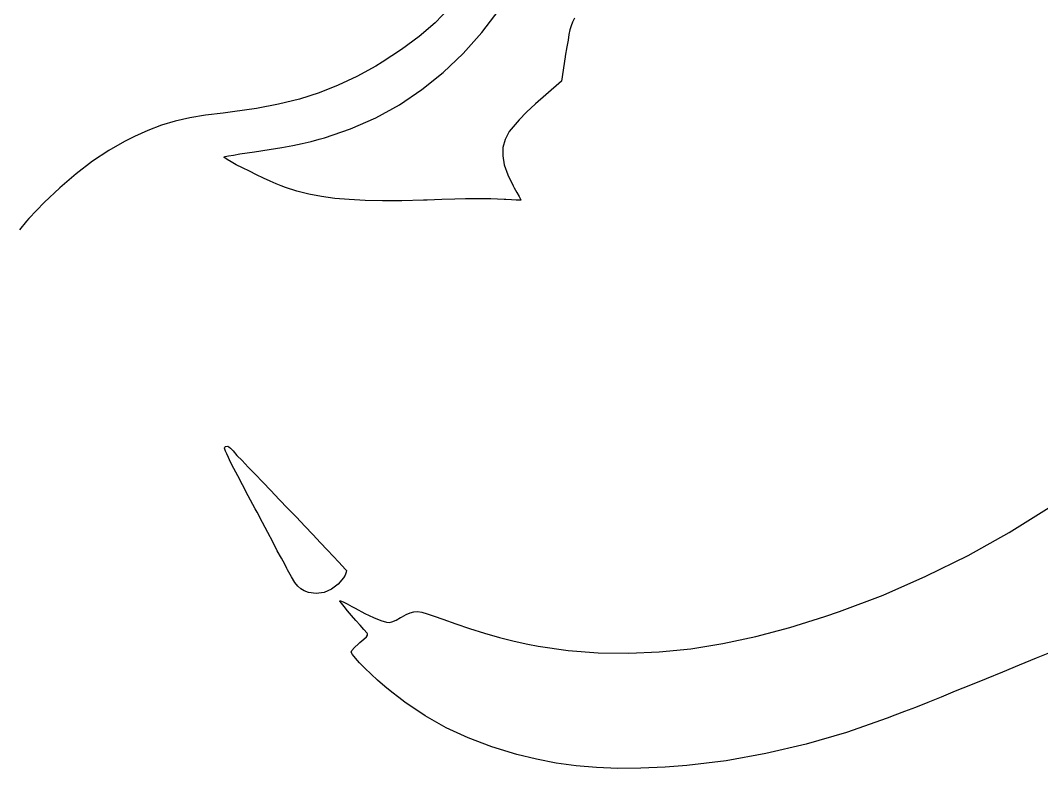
# Model space of a CAD drawing. Extents: x 9 to 342, y 7 to 196.
# Drawn here: x 310.704 to 314.877, y 170.455 to 173.512 of the extents above; entities that cross this region are included whole.
import ezdxf

# ---------------------------------------------------------------- set-up
doc = ezdxf.new("R2010")
doc.units = 0
doc.layers.add('BLACK', color=7, linetype='CONTINUOUS')

msp = doc.modelspace()

# ---------------------------------------------------------------- linework, layer by layer
at = {"layer": 'BLACK', "linetype": 'CONTINUOUS'}
for p, q in [((312.456, 173.562), (312.399, 173.503)), ((312.59, 173.463), (312.661, 173.556)), ((312.399, 173.503), (312.334, 173.447)), ((312.961, 173.505), (312.955, 173.49)), ((312.968, 173.522), (312.961, 173.505)), ((312.514, 173.378), (312.59, 173.463)), ((312.946, 173.455), (312.942, 173.432)), ((312.95, 173.474), (312.946, 173.455)), ((312.955, 173.49), (312.95, 173.474)), ((312.334, 173.447), (312.262, 173.393)), ((312.942, 173.432), (312.937, 173.404)), ((312.262, 173.393), (312.183, 173.342)), ((312.432, 173.3), (312.514, 173.378)), ((312.937, 173.404), (312.931, 173.367)), ((312.157, 173.326), (312.079, 173.284)), ((312.183, 173.342), (312.157, 173.326)), ((312.931, 173.364), (312.915, 173.264)), ((312.931, 173.367), (312.931, 173.364)), ((312.079, 173.284), (312.003, 173.248)), ((312.345, 173.23), (312.432, 173.3)), ((312.003, 173.248), (311.925, 173.217)), ((312.915, 173.264), (312.851, 173.208)), ((311.925, 173.217), (311.844, 173.191)), ((312.253, 173.168), (312.345, 173.23)), ((312.851, 173.208), (312.809, 173.171)), ((311.759, 173.17), (311.669, 173.152)), ((311.844, 173.191), (311.759, 173.17)), ((312.156, 173.115), (312.253, 173.168)), ((312.809, 173.171), (312.772, 173.137)), ((311.46, 173.125), (311.396, 173.114)), ((311.533, 173.134), (311.46, 173.125)), ((311.571, 173.139), (311.533, 173.134)), ((311.669, 173.152), (311.571, 173.139)), ((312.772, 173.137), (312.742, 173.106)), ((311.28, 173.084), (311.225, 173.063)), ((311.336, 173.101), (311.28, 173.084)), ((311.396, 173.114), (311.336, 173.101)), ((312.053, 173.069), (312.156, 173.115)), ((312.718, 173.078), (312.702, 173.058)), ((312.742, 173.106), (312.718, 173.078)), ((311.17, 173.038), (311.129, 173.018)), ((311.225, 173.063), (311.17, 173.038)), ((311.947, 173.033), (312.053, 173.069)), ((312.702, 173.058), (312.685, 173.026)), ((311.129, 173.018), (311.065, 172.981)), ((311.72, 172.985), (311.772, 172.993)), ((311.772, 172.993), (311.817, 173.002)), ((311.817, 173.002), (311.856, 173.01)), ((311.856, 173.01), (311.892, 173.018)), ((311.892, 173.018), (311.925, 173.027)), ((311.925, 173.027), (311.947, 173.033)), ((312.676, 172.993), (312.675, 172.959)), ((312.685, 173.026), (312.676, 172.993)), ((311.065, 172.981), (310.999, 172.937)), ((311.536, 172.954), (311.541, 172.956)), ((311.539, 172.951), (311.536, 172.954)), ((311.549, 172.944), (311.539, 172.951)), ((311.541, 172.956), (311.554, 172.959)), ((311.554, 172.959), (311.575, 172.962)), ((311.575, 172.962), (311.601, 172.967)), ((311.601, 172.967), (311.631, 172.971)), ((311.631, 172.971), (311.661, 172.976)), ((311.661, 172.976), (311.72, 172.985)), ((312.675, 172.959), (312.681, 172.922)), ((310.999, 172.937), (310.932, 172.885)), ((311.565, 172.935), (311.549, 172.944)), ((311.586, 172.923), (311.565, 172.935)), ((311.612, 172.91), (311.586, 172.923)), ((311.64, 172.896), (311.612, 172.91)), ((312.681, 172.922), (312.696, 172.881)), ((310.932, 172.885), (310.865, 172.829)), ((311.669, 172.882), (311.64, 172.896)), ((311.697, 172.868), (311.669, 172.882)), ((311.725, 172.855), (311.697, 172.868)), ((312.696, 172.881), (312.718, 172.837)), ((310.865, 172.829), (310.801, 172.768)), ((311.749, 172.845), (311.725, 172.855)), ((311.769, 172.837), (311.749, 172.845)), ((311.787, 172.83), (311.769, 172.837)), ((311.834, 172.815), (311.787, 172.83)), ((312.718, 172.837), (312.722, 172.829)), ((312.722, 172.829), (312.733, 172.809)), ((311.883, 172.803), (311.834, 172.815)), ((311.934, 172.793), (311.883, 172.803)), ((311.989, 172.785), (311.934, 172.793)), ((312.048, 172.78), (311.989, 172.785)), ((312.523, 172.783), (312.479, 172.782)), ((312.562, 172.783), (312.523, 172.783)), ((312.596, 172.783), (312.562, 172.783)), ((312.626, 172.783), (312.596, 172.783)), ((312.654, 172.782), (312.626, 172.783)), ((312.733, 172.809), (312.742, 172.793)), ((312.742, 172.793), (312.748, 172.782)), ((310.801, 172.768), (310.739, 172.703)), ((312.113, 172.776), (312.048, 172.78)), ((312.184, 172.775), (312.113, 172.776)), ((312.263, 172.775), (312.184, 172.775)), ((312.351, 172.778), (312.263, 172.775)), ((312.367, 172.778), (312.351, 172.778)), ((312.427, 172.78), (312.367, 172.778)), ((312.479, 172.782), (312.427, 172.78)), ((312.681, 172.78), (312.654, 172.782)), ((312.688, 172.78), (312.681, 172.78)), ((312.711, 172.779), (312.688, 172.78)), ((312.73, 172.778), (312.711, 172.779)), ((312.744, 172.778), (312.73, 172.778)), ((312.749, 172.778), (312.744, 172.778)), ((312.748, 172.782), (312.749, 172.778)), ((310.739, 172.703), (310.729, 172.692)), ((310.729, 172.692), (310.7, 172.657)), ((311.538, 171.765), (311.539, 171.768)), ((311.539, 171.76), (311.538, 171.765)), ((311.539, 171.768), (311.541, 171.77)), ((311.542, 171.752), (311.539, 171.76)), ((311.541, 171.77), (311.542, 171.771)), ((311.542, 171.771), (311.552, 171.772)), ((311.547, 171.741), (311.542, 171.752)), ((311.554, 171.726), (311.547, 171.741)), ((311.552, 171.772), (311.556, 171.77)), ((311.556, 171.77), (311.562, 171.764)), ((311.562, 171.764), (311.573, 171.753)), ((311.573, 171.753), (311.589, 171.735)), ((311.563, 171.707), (311.554, 171.726)), ((311.576, 171.682), (311.563, 171.707)), ((311.589, 171.735), (311.61, 171.714)), ((311.61, 171.714), (311.635, 171.687)), ((311.592, 171.651), (311.576, 171.682)), ((311.635, 171.687), (311.664, 171.658)), ((311.664, 171.658), (311.695, 171.625)), ((311.612, 171.614), (311.592, 171.651)), ((311.695, 171.625), (311.728, 171.591)), ((311.635, 171.57), (311.612, 171.614)), ((311.728, 171.591), (311.762, 171.555)), ((311.663, 171.517), (311.635, 171.57)), ((311.762, 171.555), (311.797, 171.518)), ((311.671, 171.503), (311.663, 171.517)), ((311.693, 171.461), (311.671, 171.503)), ((311.797, 171.518), (311.832, 171.482)), ((314.745, 171.42), (314.909, 171.522)), ((311.715, 171.42), (311.693, 171.461)), ((311.832, 171.482), (311.866, 171.446)), ((311.735, 171.381), (311.715, 171.42)), ((311.866, 171.446), (311.899, 171.411)), ((311.899, 171.411), (311.93, 171.378)), ((314.577, 171.326), (314.745, 171.42)), ((311.754, 171.345), (311.735, 171.381)), ((311.93, 171.378), (311.958, 171.349)), ((311.771, 171.315), (311.754, 171.345)), ((311.958, 171.349), (311.983, 171.322)), ((314.405, 171.241), (314.577, 171.326)), ((311.784, 171.29), (311.771, 171.315)), ((311.793, 171.273), (311.784, 171.29)), ((311.983, 171.322), (312.004, 171.3)), ((312.004, 171.3), (312.02, 171.282)), ((312.02, 171.282), (312.031, 171.27)), ((311.796, 171.267), (311.793, 171.273)), ((311.812, 171.238), (311.796, 171.267)), ((312.031, 171.246), (312.024, 171.235)), ((312.031, 171.27), (312.037, 171.265)), ((312.036, 171.258), (312.031, 171.246)), ((312.037, 171.264), (312.036, 171.258)), ((312.037, 171.265), (312.037, 171.264)), ((314.23, 171.164), (314.405, 171.241)), ((311.825, 171.216), (311.812, 171.238)), ((311.838, 171.201), (311.825, 171.216)), ((311.85, 171.189), (311.838, 171.201)), ((312.002, 171.208), (311.975, 171.188)), ((312.024, 171.235), (312.002, 171.208)), ((311.864, 171.181), (311.85, 171.189)), ((311.881, 171.175), (311.864, 171.181)), ((311.882, 171.175), (311.881, 171.175)), ((311.913, 171.17), (311.882, 171.175)), ((311.945, 171.175), (311.913, 171.17)), ((311.975, 171.188), (311.945, 171.175)), ((314.052, 171.097), (314.23, 171.164)), ((312.01, 171.139), (312.008, 171.141)), ((312.008, 171.141), (312.012, 171.14)), ((312.016, 171.131), (312.01, 171.139)), ((312.012, 171.14), (312.023, 171.136)), ((312.027, 171.117), (312.016, 171.131)), ((312.023, 171.136), (312.039, 171.128)), ((312.041, 171.1), (312.027, 171.117)), ((312.039, 171.128), (312.059, 171.117)), ((312.059, 171.117), (312.072, 171.11)), ((312.057, 171.081), (312.041, 171.1)), ((312.075, 171.06), (312.057, 171.081)), ((312.072, 171.11), (312.112, 171.089)), ((312.112, 171.089), (312.147, 171.072)), ((312.147, 171.072), (312.177, 171.06)), ((312.239, 171.062), (312.258, 171.072)), ((312.258, 171.072), (312.262, 171.074)), ((312.262, 171.074), (312.281, 171.085)), ((312.281, 171.085), (312.297, 171.092)), ((312.297, 171.092), (312.312, 171.096)), ((312.312, 171.096), (312.327, 171.097)), ((312.327, 171.097), (312.345, 171.094)), ((312.345, 171.094), (312.367, 171.088)), ((312.367, 171.088), (312.395, 171.078)), ((312.395, 171.078), (312.43, 171.065)), ((313.848, 171.031), (313.991, 171.076)), ((313.991, 171.076), (314.052, 171.097)), ((312.092, 171.041), (312.075, 171.06)), ((312.108, 171.023), (312.092, 171.041)), ((312.177, 171.06), (312.2, 171.054)), ((312.2, 171.054), (312.212, 171.052)), ((312.212, 171.052), (312.222, 171.055)), ((312.222, 171.055), (312.239, 171.062)), ((312.43, 171.065), (312.431, 171.065)), ((312.431, 171.065), (312.483, 171.046)), ((312.483, 171.046), (312.54, 171.027)), ((313.709, 170.995), (313.848, 171.031)), ((312.121, 171.009), (312.108, 171.023)), ((312.108, 170.984), (312.118, 170.994)), ((312.118, 170.994), (312.123, 171)), ((312.123, 171.005), (312.121, 171.009)), ((312.121, 171.009), (312.121, 171.009)), ((312.123, 171), (312.123, 171.005)), ((312.54, 171.027), (312.601, 171.008)), ((312.601, 171.008), (312.662, 170.991)), ((312.662, 170.991), (312.722, 170.976)), ((313.575, 170.966), (313.709, 170.995)), ((312.059, 170.938), (312.07, 170.95)), ((312.07, 170.95), (312.086, 170.965)), ((312.086, 170.965), (312.091, 170.97)), ((312.091, 170.97), (312.108, 170.984)), ((312.722, 170.976), (312.778, 170.963)), ((312.778, 170.963), (312.82, 170.955)), ((312.82, 170.955), (312.942, 170.938)), ((313.444, 170.945), (313.575, 170.966)), ((312.056, 170.931), (312.059, 170.938)), ((312.061, 170.921), (312.056, 170.931)), ((312.056, 170.931), (312.056, 170.931)), ((312.073, 170.906), (312.061, 170.921)), ((312.09, 170.887), (312.073, 170.906)), ((312.942, 170.938), (313.065, 170.928)), ((313.065, 170.928), (313.19, 170.926)), ((313.19, 170.926), (313.315, 170.932)), ((313.315, 170.932), (313.444, 170.945)), ((314.855, 170.906), (314.786, 170.877)), ((314.924, 170.934), (314.855, 170.906)), ((312.112, 170.865), (312.09, 170.887)), ((312.137, 170.841), (312.112, 170.865)), ((314.786, 170.877), (314.718, 170.849)), ((312.164, 170.816), (312.137, 170.841)), ((314.651, 170.822), (314.587, 170.796)), ((314.718, 170.849), (314.651, 170.822)), ((312.193, 170.791), (312.164, 170.816)), ((312.222, 170.767), (312.193, 170.791)), ((314.587, 170.796), (314.525, 170.771)), ((312.251, 170.745), (312.222, 170.767)), ((312.275, 170.727), (312.251, 170.745)), ((314.467, 170.747), (314.412, 170.725)), ((314.525, 170.771), (314.467, 170.747)), ((312.358, 170.671), (312.275, 170.727)), ((314.362, 170.705), (314.317, 170.688)), ((314.412, 170.725), (314.362, 170.705)), ((312.444, 170.622), (312.358, 170.671)), ((314.247, 170.661), (314.08, 170.603)), ((314.278, 170.673), (314.247, 170.661)), ((314.317, 170.688), (314.278, 170.673)), ((312.534, 170.58), (312.444, 170.622)), ((312.63, 170.544), (312.534, 170.58)), ((314.08, 170.603), (313.915, 170.555)), ((312.733, 170.512), (312.63, 170.544)), ((313.915, 170.555), (313.751, 170.516)), ((312.813, 170.493), (312.733, 170.512)), ((312.894, 170.477), (312.813, 170.493)), ((313.751, 170.516), (313.588, 170.487)), ((312.975, 170.466), (312.894, 170.477)), ((313.059, 170.459), (312.975, 170.466)), ((313.146, 170.455), (313.059, 170.459)), ((313.239, 170.456), (313.146, 170.455)), ((313.339, 170.461), (313.239, 170.456)), ((313.427, 170.467), (313.339, 170.461)), ((313.588, 170.487), (313.427, 170.467))]:
    msp.add_line(p, q, dxfattribs=at)

doc.saveas('drawing.dxf')
